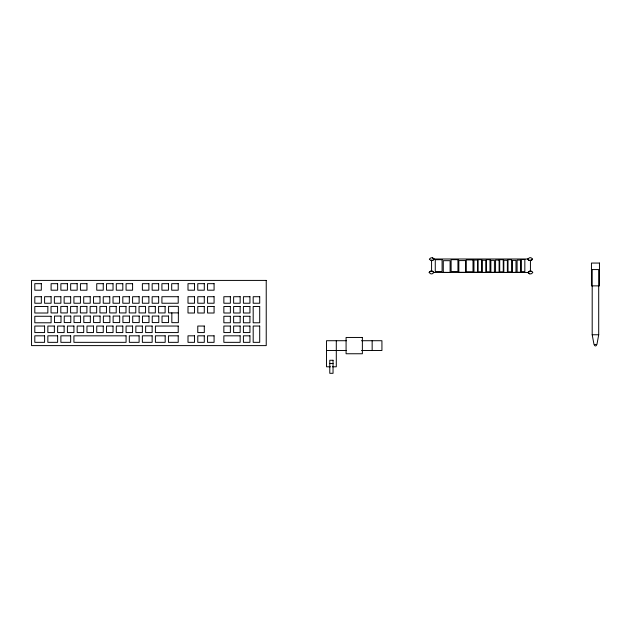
<?xml version="1.0" encoding="UTF-8"?>
<svg xmlns="http://www.w3.org/2000/svg" width="631" height="631" viewBox="0 0 631 631"><rect width="100%" height="100%" fill="white"/><g stroke="black" fill="none" stroke-linecap="round" stroke-linejoin="round"><path stroke-width="0.95" d="M598.716 334.761L596.91 344.534L594.016 344.534L592.193 334.761L592.193 269.571M532.54 259.286L531.042 260.429A3.668 3.668 0 0 1 529.551 260.445L527.981 259.309A0.876 0.876 0 0 1 527.973 258.915L529.472 257.771A3.668 3.668 0 0 1 530.963 257.763L532.532 258.891A0.876 0.876 0 0 1 532.54 259.286L531.255 260.374A3.534 3.534 0 0 1 530.434 260.508A2.95 2.95 0 0 1 528.297 259.909M432.203 271.117L433.773 272.253A0.876 0.876 0 0 1 433.781 272.639L432.282 273.791A3.668 3.668 0 0 1 430.784 273.799L429.214 272.671A0.876 0.876 0 0 1 429.214 272.276L430.76 271.125A3.668 3.668 0 0 1 432.203 271.117L433.797 272.466M431.415 260.579L429.435 259.388A0.876 0.876 0 0 1 429.427 259.002L430.934 257.858A3.605 3.605 0 0 1 432.692 257.905L434.002 259.002A0.876 0.876 0 0 1 434.002 259.365L432.401 260.532M429.214 272.276L430.713 271.133M434.002 259.365L432.495 260.508A3.668 3.668 0 0 1 431.005 260.524M596.579 345.457L595.53 345.985L594.339 345.457M529.803 271.133L528.131 272.466L529.725 273.83M433.536 259.002L528.478 259.002M592.32 269.571L598.701 269.571L598.709 334.761L592.201 334.761M443.277 272.355L450.108 272.411M458.824 272.3L465.646 272.3M490.863 272.3L494.412 272.3M512.451 272.411L515.992 272.332M433.536 272.466L528.478 272.466M178.352 312.881L168.572 312.881L168.572 306.358L178.352 306.358L178.352 322.654L171.837 322.654L171.837 312.881M346.403 340.716L326.519 340.716L326.519 366.792L330.431 366.792M361.492 340.716L381.929 340.716L381.929 350.497L361.492 350.497M326.519 350.497L346.403 350.497M329.784 363.527L333.042 363.527M332.387 366.792L336.299 366.792L336.299 340.716M530.434 271.078L531.933 271.417L532.714 272.276A0.876 0.876 0 0 1 532.714 272.671L531.215 273.815A3.636 3.636 0 0 1 529.567 273.791L528.265 272.971M432.424 257.842L433.994 258.97M528.328 259.869L528.092 259.586A0.939 0.939 0 0 1 527.958 259.002M528.202 272.837L528.155 272.71A0.876 0.876 0 0 1 528.147 272.3L529.646 271.156A3.668 3.668 0 0 1 531.144 271.149M530.434 259.964L530.434 271.504M515.992 272.513L515.992 260.39L512.451 260.39L512.451 272.513M494.412 272.489L494.412 260.358L490.863 260.358L490.863 272.489M465.646 272.403L465.646 260.579L458.824 260.579L458.824 272.403M450.108 272.513L450.108 260.682L443.277 260.682L443.277 272.513M431.572 259.964L431.572 271.504M372.156 340.716L372.156 350.497M524.834 259.507L521.293 259.507L521.293 271.63L524.834 271.63L524.834 259.507M457.948 259.664L451.118 259.664L451.118 271.496L457.948 271.496L457.948 259.664M481.674 259.664L478.124 259.664L478.124 271.787L481.674 271.787L481.674 259.664M489.987 259.664L486.446 259.664L486.446 271.787L489.987 271.787L489.987 259.664M442.094 259.696L435.272 259.696L435.272 271.519L442.094 271.519L442.094 259.696M503.254 259.688L499.713 259.688L499.713 271.819L503.254 271.819L503.254 259.688M511.575 259.688L508.026 259.688L508.026 271.819L511.575 271.819L511.575 259.688M473.005 259.909L466.175 259.909L466.175 271.732L473.005 271.732L473.005 259.909M477.517 260.043L473.968 260.043L473.968 272.166L477.517 272.166L477.517 260.043M499.097 260.067L495.548 260.067L495.548 272.19L499.097 272.19L499.097 260.067M520.638 260.09L517.089 260.09L517.089 272.221L520.638 272.221L520.638 260.09M485.791 260.256L482.242 260.256L482.242 272.379L485.791 272.379L485.791 260.256M507.371 260.28L503.822 260.28L503.822 272.403L507.371 272.403L507.371 260.28M599.45 263.056L591.452 263.056L591.452 285.867L599.45 285.867L599.45 263.056M266.227 280.416L31.55 280.416L31.55 345.607L266.227 345.607L266.227 280.416M41.33 283.674L34.808 283.674L34.808 290.197L41.33 290.197L41.33 283.674M57.626 283.674L51.103 283.674L51.103 290.197L57.626 290.197L57.626 283.674M67.407 283.674L60.884 283.674L60.884 290.197L67.407 290.197L67.407 283.674M77.179 283.674L70.664 283.674L70.664 290.197L77.179 290.197L77.179 283.674M86.96 283.674L80.437 283.674L80.437 290.197L86.96 290.197L86.96 283.674M103.255 283.674L96.74 283.674L96.74 290.197L103.255 290.197L103.255 283.674M113.036 283.674L106.513 283.674L106.513 290.197L113.036 290.197L113.036 283.674M122.808 283.674L116.293 283.674L116.293 290.197L122.808 290.197L122.808 283.674M132.589 283.674L126.074 283.674L126.074 290.197L132.589 290.197L132.589 283.674M148.884 283.674L142.369 283.674L142.369 290.197L148.884 290.197L148.884 283.674M158.665 283.674L152.15 283.674L152.15 290.197L158.665 290.197L158.665 283.674M168.445 283.674L161.922 283.674L161.922 290.197L168.445 290.197L168.445 283.674M178.218 283.674L171.703 283.674L171.703 290.197L178.218 290.197L178.218 283.674M194.522 283.674L187.999 283.674L187.999 290.197L194.522 290.197L194.522 283.674M204.294 283.674L197.779 283.674L197.779 290.197L204.294 290.197L204.294 283.674M214.075 283.674L207.56 283.674L207.56 290.197L214.075 290.197L214.075 283.674M41.33 296.712L34.808 296.712L34.808 303.235L41.33 303.235L41.33 296.712M51.103 296.712L44.588 296.712L44.588 303.235L51.103 303.235L51.103 296.712M60.884 296.712L54.369 296.712L54.369 303.235L60.884 303.235L60.884 296.712M70.664 296.712L64.141 296.712L64.141 303.235L70.664 303.235L70.664 296.712M80.437 296.712L73.922 296.712L73.922 303.235L80.437 303.235L80.437 296.712M90.217 296.712L83.702 296.712L83.702 303.235L90.217 303.235L90.217 296.712M99.998 296.712L93.475 296.712L93.475 303.235L99.998 303.235L99.998 296.712M109.778 296.712L103.255 296.712L103.255 303.235L109.778 303.235L109.778 296.712M119.551 296.712L113.036 296.712L113.036 303.235L119.551 303.235L119.551 296.712M129.331 296.712L122.808 296.712L122.808 303.235L129.331 303.235L129.331 296.712M139.112 296.712L132.589 296.712L132.589 303.235L139.112 303.235L139.112 296.712M148.884 296.712L142.369 296.712L142.369 303.235L148.884 303.235L148.884 296.712M158.665 296.712L152.15 296.712L152.15 303.235L158.665 303.235L158.665 296.712M178.218 296.712L161.922 296.712L161.922 303.235L178.218 303.235L178.218 296.712M194.522 296.712L187.999 296.712L187.999 303.235L194.522 303.235L194.522 296.712M204.294 296.712L197.779 296.712L197.779 303.235L204.294 303.235L204.294 296.712M214.075 296.712L207.56 296.712L207.56 303.235L214.075 303.235L214.075 296.712M230.37 296.712L223.855 296.712L223.855 303.235L230.37 303.235L230.37 296.712M240.151 296.712L233.628 296.712L233.628 303.235L240.151 303.235L240.151 296.712M249.931 296.712L243.408 296.712L243.408 303.235L249.931 303.235L249.931 296.712M259.704 296.712L253.189 296.712L253.189 303.235L259.704 303.235L259.704 296.712M57.555 306.421L51.04 306.421L51.04 312.937L57.555 312.937L57.555 306.421M67.336 306.421L60.813 306.421L60.813 312.937L67.336 312.937L67.336 306.421M77.108 306.421L70.593 306.421L70.593 312.937L77.108 312.937L77.108 306.421M86.889 306.421L80.374 306.421L80.374 312.937L86.889 312.937L86.889 306.421M96.669 306.421L90.146 306.421L90.146 312.937L96.669 312.937L96.669 306.421M106.45 306.421L99.927 306.421L99.927 312.937L106.45 312.937L106.45 306.421M116.222 306.421L109.707 306.421L109.707 312.937L116.222 312.937L116.222 306.421M126.003 306.421L119.48 306.421L119.48 312.937L126.003 312.937L126.003 306.421M135.783 306.421L129.26 306.421L129.26 312.937L135.783 312.937L135.783 306.421M145.556 306.421L139.041 306.421L139.041 312.937L145.556 312.937L145.556 306.421M155.336 306.421L148.821 306.421L148.821 312.937L155.336 312.937L155.336 306.421M165.117 306.421L158.594 306.421L158.594 312.937L165.117 312.937L165.117 306.421M47.846 306.492L34.808 306.492L34.808 313.008L47.846 313.008L47.846 306.492M194.522 306.492L187.999 306.492L187.999 313.008L194.522 313.008L194.522 306.492M204.294 306.492L197.779 306.492L197.779 313.008L204.294 313.008L204.294 306.492M214.075 306.492L207.56 306.492L207.56 313.008L214.075 313.008L214.075 306.492M230.37 306.492L223.855 306.492L223.855 313.008L230.37 313.008L230.37 306.492M240.151 306.492L233.628 306.492L233.628 313.008L240.151 313.008L240.151 306.492M249.931 306.492L243.408 306.492L243.408 313.008L249.931 313.008L249.931 306.492M259.704 306.492L253.189 306.492L253.189 322.788L259.704 322.788L259.704 306.492M60.994 316.06L54.471 316.06L54.471 322.575L60.994 322.575L60.994 316.06M70.767 316.06L64.252 316.06L64.252 322.575L70.767 322.575L70.767 316.06M80.547 316.06L74.032 316.06L74.032 322.575L80.547 322.575L80.547 316.06M90.328 316.06L83.805 316.06L83.805 322.575L90.328 322.575L90.328 316.06M100.1 316.06L93.585 316.06L93.585 322.575L100.1 322.575L100.1 316.06M109.881 316.06L103.366 316.06L103.366 322.575L109.881 322.575L109.881 316.06M119.661 316.06L113.138 316.06L113.138 322.575L119.661 322.575L119.661 316.06M129.434 316.06L122.919 316.06L122.919 322.575L129.434 322.575L129.434 316.06M139.214 316.06L132.699 316.06L132.699 322.575L139.214 322.575L139.214 316.06M148.995 316.06L142.472 316.06L142.472 322.575L148.995 322.575L148.995 316.06M158.775 316.06L152.252 316.06L152.252 322.575L158.775 322.575L158.775 316.06M168.548 316.06L162.033 316.06L162.033 322.575L168.548 322.575L168.548 316.06M51.103 316.273L34.808 316.273L34.808 322.788L51.103 322.788L51.103 316.273M230.37 316.273L223.855 316.273L223.855 322.788L230.37 322.788L230.37 316.273M240.151 316.273L233.628 316.273L233.628 322.788L240.151 322.788L240.151 316.273M249.931 316.273L243.408 316.273L243.408 322.788L249.931 322.788L249.931 316.273M44.588 326.046L34.808 326.046L34.808 332.569L44.588 332.569L44.588 326.046M54.369 326.046L47.846 326.046L47.846 332.569L54.369 332.569L54.369 326.046M64.141 326.046L57.626 326.046L57.626 332.569L64.141 332.569L64.141 326.046M73.922 326.046L67.407 326.046L67.407 332.569L73.922 332.569L73.922 326.046M83.702 326.046L77.179 326.046L77.179 332.569L83.702 332.569L83.702 326.046M93.475 326.046L86.96 326.046L86.96 332.569L93.475 332.569L93.475 326.046M103.255 326.046L96.74 326.046L96.74 332.569L103.255 332.569L103.255 326.046M113.036 326.046L106.513 326.046L106.513 332.569L113.036 332.569L113.036 326.046M122.808 326.046L116.293 326.046L116.293 332.569L122.808 332.569L122.808 326.046M132.589 326.046L126.074 326.046L126.074 332.569L132.589 332.569L132.589 326.046M142.369 326.046L135.846 326.046L135.846 332.569L142.369 332.569L142.369 326.046M152.15 326.046L145.627 326.046L145.627 332.569L152.15 332.569L152.15 326.046M178.218 326.046L155.407 326.046L155.407 332.569L178.218 332.569L178.218 326.046M204.294 326.046L197.779 326.046L197.779 332.569L204.294 332.569L204.294 326.046M230.37 326.046L223.855 326.046L223.855 332.569L230.37 332.569L230.37 326.046M240.151 326.046L233.628 326.046L233.628 332.569L240.151 332.569L240.151 326.046M249.931 326.046L243.408 326.046L243.408 332.569L249.931 332.569L249.931 326.046M259.704 326.046L253.189 326.046L253.189 342.341L259.704 342.341L259.704 326.046M44.588 335.826L34.808 335.826L34.808 342.341L44.588 342.341L44.588 335.826M57.626 335.826L47.846 335.826L47.846 342.341L57.626 342.341L57.626 335.826M70.664 335.826L60.884 335.826L60.884 342.341L70.664 342.341L70.664 335.826M126.074 335.826L73.922 335.826L73.922 342.341L126.074 342.341L126.074 335.826M139.112 335.826L129.331 335.826L129.331 342.341L139.112 342.341L139.112 335.826M152.15 335.826L142.369 335.826L142.369 342.341L152.15 342.341L152.15 335.826M165.18 335.826L155.407 335.826L155.407 342.341L165.18 342.341L165.18 335.826M178.218 335.826L168.445 335.826L168.445 342.341L178.218 342.341L178.218 335.826M194.522 335.826L187.999 335.826L187.999 342.341L194.522 342.341L194.522 335.826M204.294 335.826L197.779 335.826L197.779 342.341L204.294 342.341L204.294 335.826M214.075 335.826L207.56 335.826L207.56 342.341L214.075 342.341L214.075 335.826M240.151 335.826L223.855 335.826L223.855 342.341L240.151 342.341L240.151 335.826M249.931 335.826L243.408 335.826L243.408 342.341L249.931 342.341L249.931 335.826M362.375 337.459L346.08 337.459L346.08 353.754L362.375 353.754L362.375 337.459M333.042 360.269L329.784 360.269L329.784 373.307L333.042 373.307L333.042 360.269"/></g></svg>
